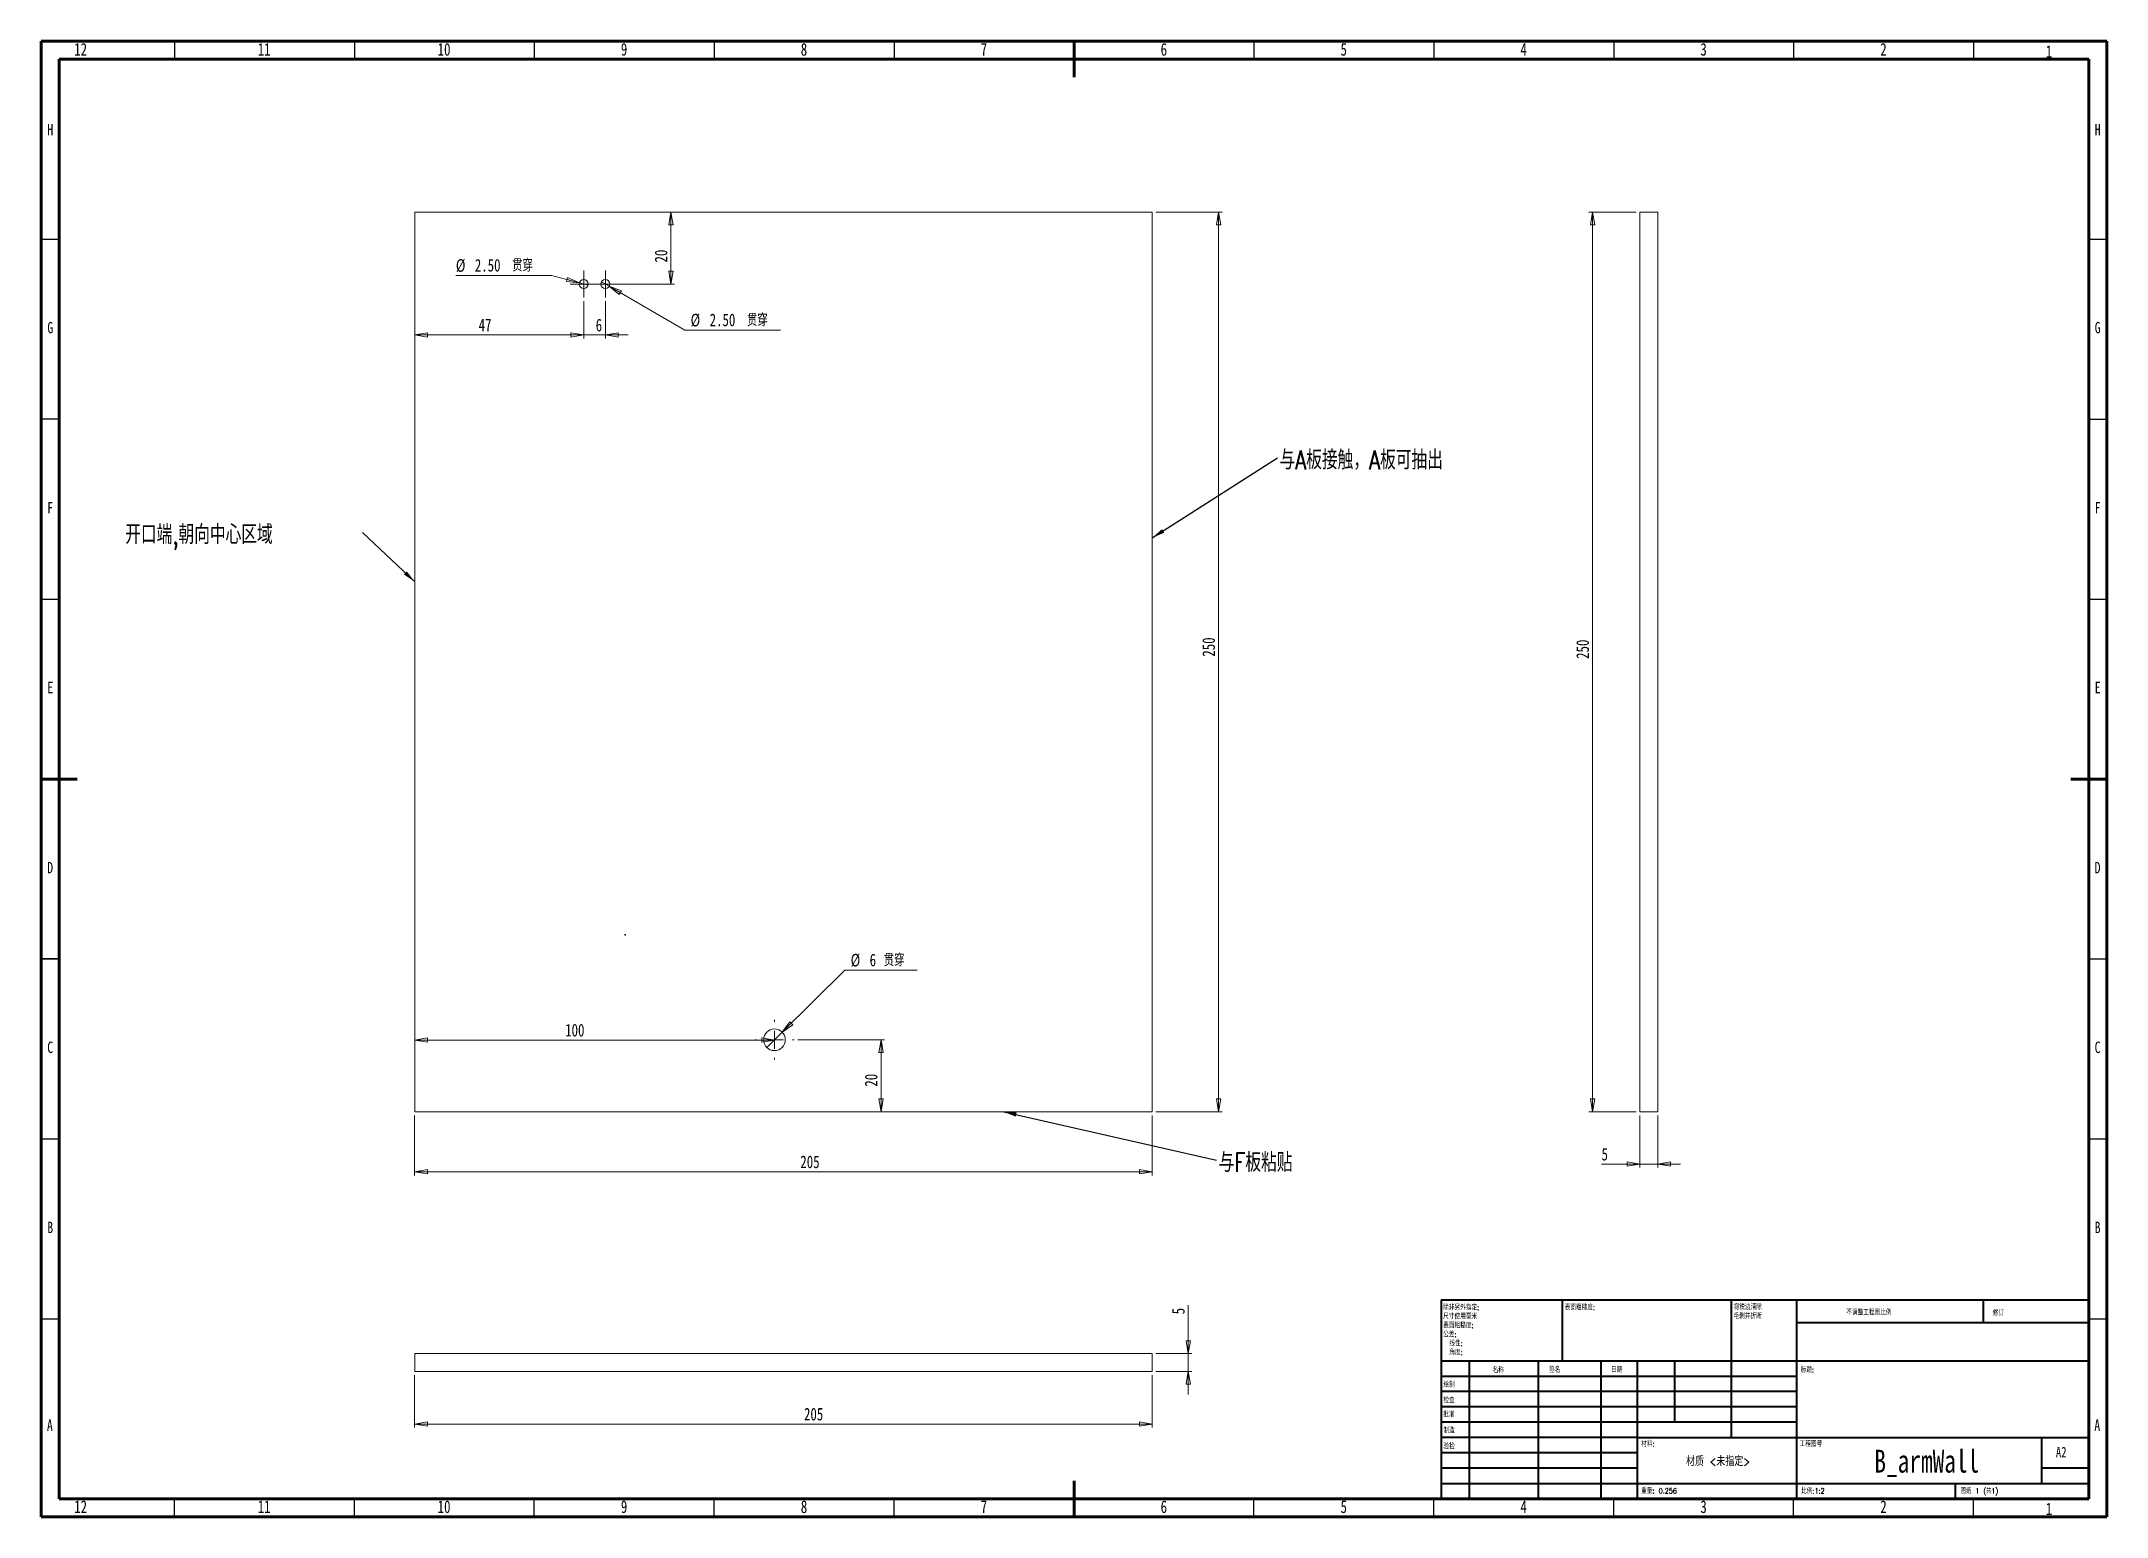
# Model space of a CAD drawing. Header units: millimetres. Extents: x 15 to 589, y 5 to 415.
import ezdxf

# ---------------------------------------------------------------- set-up
doc = ezdxf.new("R2010")
doc.units = ezdxf.units.MM
doc.header["$PDSIZE"] = -1
doc.styles.add('SLDTEXTSTYLE0', font='TXT', dxfattribs={"width": 0.75})
doc.styles.add('SLDTEXTSTYLE1', font='TXT', dxfattribs={"width": 0.75, "bigfont": 'bigfont'})
doc.styles.add('SLDTEXTSTYLE2', font='TXT', dxfattribs={"width": 0.694444, "bigfont": 'bigfont'})
doc.dimstyles.new('SLDDIMSTYLE0', dxfattribs={"dimtxt": 3.5, "dimasz": 3.556, "dimexe": 0, "dimexo": 0.0625, "dimgap": 0.875, "dimtad": 1, "dimrnd": 1e-09, "dimzin": 12, "dimdsep": 46, "dimtxsty": 'SLDTEXTSTYLE0', "dimblk1": 'CLOSED', "dimblk2": 'CLOSED', "dimsah": 1, "dimcen": 0.09, "dimadec": 0, "dimazin": 3, "dimtfac": 1, "dimtmove": 0, "dimatfit": 0, "dimldrblk": 'CLOSED', "dimfxl": 1, "dimfrac": 2, "dimtolj": 1, "dimtzin": 12, "dimarcsym": 0})
doc.dimstyles.new('SLDDIMSTYLE1', dxfattribs={"dimtxt": 3.5, "dimasz": 3.556, "dimexe": 0, "dimexo": 0.0625, "dimgap": 0.875, "dimtad": 1, "dimrnd": 1e-09, "dimzin": 12, "dimdsep": 46, "dimtxsty": 'SLDTEXTSTYLE0', "dimblk1": 'CLOSED', "dimblk2": 'CLOSED', "dimsah": 1, "dimcen": 0.09, "dimadec": 0, "dimazin": 3, "dimtfac": 1, "dimtofl": 0, "dimtmove": 0, "dimatfit": 3, "dimldrblk": 'CLOSED', "dimfxl": 1, "dimfrac": 2, "dimtolj": 1, "dimtzin": 12, "dimarcsym": 0})
doc.dimstyles.new('SLDDIMSTYLE2', dxfattribs={"dimtxt": 3.5, "dimasz": 3.556, "dimexe": 0, "dimexo": 0.0625, "dimgap": 0.875, "dimtad": 0, "dimtih": 1, "dimtoh": 1, "dimrnd": 1e-09, "dimzin": 4, "dimdsep": 46, "dimtxsty": 'SLDTEXTSTYLE0', "dimblk1": 'NONE', "dimblk2": 'CLOSED', "dimsah": 1, "dimcen": 0, "dimadec": 0, "dimazin": 1, "dimtfac": 1, "dimtmove": 0, "dimatfit": 3, "dimldrblk": 'NONE', "dimfxl": 1, "dimfrac": 2, "dimtolj": 1, "dimtzin": 12, "dimarcsym": 0})
doc.dimstyles.new('SLDDIMSTYLE3', dxfattribs={"dimtxt": 3.5, "dimasz": 3.556, "dimexe": 0, "dimexo": 0.0625, "dimgap": 0.875, "dimtad": 0, "dimtih": 1, "dimtoh": 1, "dimrnd": 1e-09, "dimzin": 12, "dimdsep": 46, "dimtxsty": 'SLDTEXTSTYLE0', "dimblk1": 'NONE', "dimblk2": 'CLOSED', "dimsah": 1, "dimcen": 0, "dimadec": 0, "dimazin": 3, "dimtfac": 1, "dimtmove": 0, "dimatfit": 3, "dimldrblk": 'NONE', "dimfxl": 1, "dimfrac": 2, "dimtolj": 1, "dimtzin": 12, "dimarcsym": 0})
doc.dimstyles.new('SLDDIMSTYLE4', dxfattribs={"dimtxt": 0.18, "dimasz": 3.556, "dimexe": 0, "dimexo": 0.0625, "dimgap": 0, "dimtad": 0, "dimtih": 1, "dimtoh": 1, "dimdec": 0, "dimrnd": 1e-09, "dimzin": 0, "dimdsep": 46, "dimtxsty": 'Standard', "dimsah": 1, "dimcen": 0.09, "dimadec": 0, "dimazin": 0, "dimtfac": 3.556, "dimtdec": 0, "dimtofl": 0, "dimtmove": 0, "dimatfit": 3, "dimfxl": 1, "dimfrac": 2, "dimtolj": 1, "dimtzin": 0, "dimarcsym": 0})

# ---------------------------------------------------------------- blocks, each defined once
blk = doc.blocks.new('SW_NOTE_0')
at = {"color": 0, "linetype": 'Continuous', "lineweight": 0, "char_height": 1.5, "attachment_point": 1, "style": 'SLDTEXTSTYLE1'}
for s, insert in [('\\M+18F9C\\M+194F1另\\M+18A4F\\M+18E77\\M+192E8:', (0, 1.93)), ('\\M+1955C\\M+196CA\\M+19165糙\\M+19378:', (0, -3.07)), ('\\M+18EDA\\M+190A1\\M+18E67\\M+19770\\M+19F7C\\M+195C4', (0, -0.57)), ('\\M+18CF6\\M+18DB7:', (0, -5.57)), ('\\M+18A70\\M+19378:', (1.69, -10.57)), ('线\\M+190AB:', (1.69, -8.07))]:
    blk.add_mtext(s, dxfattribs=dict(at, insert=insert))
blk = doc.blocks.new('SW_NOTE_1')
at = {"color": 0, "linetype": 'Continuous', "lineweight": 0, "char_height": 1.5, "attachment_point": 1, "style": 'SLDTEXTSTYLE1'}
for s, insert in [('\\M+18FAB锐边\\M+190B4\\M+18F9C', (0, 1.93)), ('\\M+196D1\\M+18E68\\M+19BF3\\M+190DC\\M+19266', (0, -0.57))]:
    blk.add_mtext(s, dxfattribs=dict(at, insert=insert))
blk = doc.blocks.new('_CLOSED')
at = {"color": 0, "linetype": 'ByBlock', "lineweight": -2}
for p, q in [((-1, 0.166667), (0, 0)), ((-1, 0.166667), (-1, -0.166667)), ((0, 0), (-1, -0.166667)), ((0, 0), (-1, 0))]:
    blk.add_line(p, q, dxfattribs=at)
blk = doc.blocks.new('_D')
at = {"color": 7, "linetype": 'Continuous', "lineweight": 0}
for p, q in [((189.98, 347.53), (189.98, 367.53)), ((170.51, 347.53), (190.98, 347.53))]:
    blk.add_line(p, q, dxfattribs=at)
at = {"color": 7, "linetype": 'Continuous', "lineweight": 0, "xscale": 3.556, "yscale": 3.556}
for p, rotation in [((189.98, 367.53, -2.5), 90), ((189.98, 347.53, -2.5), 270)]:
    blk.add_blockref('_CLOSED', p, dxfattribs=dict(at, rotation=rotation))
at = {"color": 7, "linetype": 'Continuous', "lineweight": 0, "insert": (185.47, 353.53), "char_height": 3.5, "attachment_point": 1, "rotation": 90, "style": 'SLDTEXTSTYLE0'}
blk.add_mtext('20', dxfattribs=at)
blk = doc.blocks.new('_D_1')
at = {"color": 7, "linetype": 'Continuous', "lineweight": 0}
for p, q in [((165.76, 342.78), (165.76, 332.39)), ((171.76, 342.78), (171.76, 332.39)), ((165.76, 333.39), (159.41, 333.39)), ((171.76, 333.39), (165.76, 333.39)), ((171.76, 333.39), (178.11, 333.39))]:
    blk.add_line(p, q, dxfattribs=at)
at = {"color": 7, "linetype": 'Continuous', "lineweight": 0, "xscale": 3.556, "yscale": 3.556}
blk.add_blockref('_CLOSED', (165.76, 333.39, -2.5), dxfattribs=at)
at = {"color": 7, "linetype": 'Continuous', "lineweight": 0, "xscale": 3.556, "yscale": 3.556, "rotation": 180}
blk.add_blockref('_CLOSED', (171.76, 333.39, -2.5), dxfattribs=at)
at = {"color": 7, "linetype": 'Continuous', "lineweight": 0, "insert": (169.08, 337.9), "char_height": 3.5, "attachment_point": 1, "style": 'SLDTEXTSTYLE0'}
blk.add_mtext('6', dxfattribs=at)
blk = doc.blocks.new('_D_2')
at = {"color": 7, "linetype": 'Continuous', "lineweight": 0}
for p, q in [((165.76, 342.78), (165.76, 332.39)), ((165.76, 333.39), (118.76, 333.39))]:
    blk.add_line(p, q, dxfattribs=at)
at = {"color": 7, "linetype": 'Continuous', "lineweight": 0, "xscale": 3.556, "yscale": 3.556, "rotation": 180}
blk.add_blockref('_CLOSED', (118.76, 333.39, -2.5), dxfattribs=at)
at = {"color": 7, "linetype": 'Continuous', "lineweight": 0, "xscale": 3.556, "yscale": 3.556}
blk.add_blockref('_CLOSED', (165.76, 333.39, -2.5), dxfattribs=at)
at = {"color": 7, "linetype": 'Continuous', "lineweight": 0, "insert": (136.54, 337.9), "char_height": 3.5, "attachment_point": 1, "style": 'SLDTEXTSTYLE0'}
blk.add_mtext('47', dxfattribs=at)
blk = doc.blocks.new('_D_3')
at = {"color": 7, "linetype": 'Continuous', "lineweight": 0}
for p, q in [((225.26, 137.53), (249.37, 137.53)), ((248.37, 137.53), (248.37, 117.53))]:
    blk.add_line(p, q, dxfattribs=at)
at = {"color": 7, "linetype": 'Continuous', "lineweight": 0, "xscale": 3.556, "yscale": 3.556}
for p, rotation in [((248.37, 137.53, -2.5), 90), ((248.37, 117.53, -2.5), 270)]:
    blk.add_blockref('_CLOSED', p, dxfattribs=dict(at, rotation=rotation))
at = {"color": 7, "linetype": 'Continuous', "lineweight": 0, "insert": (243.86, 124.5), "char_height": 3.5, "attachment_point": 1, "rotation": 90, "style": 'SLDTEXTSTYLE0'}
blk.add_mtext('20', dxfattribs=at)
blk = doc.blocks.new('_D_4')
at = {"color": 7, "linetype": 'Continuous', "lineweight": 0}
blk.add_line((218.76, 137.44), (118.76, 137.44), dxfattribs=at)
at = {"color": 7, "linetype": 'Continuous', "lineweight": 0, "xscale": 3.556, "yscale": 3.556, "rotation": 180}
blk.add_blockref('_CLOSED', (118.76, 137.44, -2.5), dxfattribs=at)
at = {"color": 7, "linetype": 'Continuous', "lineweight": 0, "xscale": 3.556, "yscale": 3.556}
blk.add_blockref('_CLOSED', (218.76, 137.44, -2.5), dxfattribs=at)
at = {"color": 7, "linetype": 'Continuous', "lineweight": 0, "insert": (160.59, 141.95), "char_height": 3.5, "attachment_point": 1, "style": 'SLDTEXTSTYLE0'}
blk.add_mtext('100', dxfattribs=at)
blk = doc.blocks.new('_D_5')
at = {"color": 7, "linetype": 'Continuous', "lineweight": 0}
for p, q in [((118.76, 116.53), (118.76, 99.85)), ((323.76, 116.53), (323.76, 99.85)), ((118.76, 100.85), (323.76, 100.85))]:
    blk.add_line(p, q, dxfattribs=at)
at = {"color": 7, "linetype": 'Continuous', "lineweight": 0, "xscale": 3.556, "yscale": 3.556, "rotation": 180}
blk.add_blockref('_CLOSED', (118.76, 100.85, -2.5), dxfattribs=at)
at = {"color": 7, "linetype": 'Continuous', "lineweight": 0, "xscale": 3.556, "yscale": 3.556}
blk.add_blockref('_CLOSED', (323.76, 100.85, -2.5), dxfattribs=at)
at = {"color": 7, "linetype": 'Continuous', "lineweight": 0, "insert": (225.94, 105.36), "char_height": 3.5, "attachment_point": 1, "style": 'SLDTEXTSTYLE0'}
blk.add_mtext('205', dxfattribs=at)
blk = doc.blocks.new('_D_6')
at = {"color": 7, "linetype": 'Continuous', "lineweight": 0}
for p, q in [((324.76, 367.53), (343.19, 367.53)), ((342.19, 117.53), (342.19, 367.53)), ((324.76, 117.53), (343.19, 117.53))]:
    blk.add_line(p, q, dxfattribs=at)
at = {"color": 7, "linetype": 'Continuous', "lineweight": 0, "xscale": 3.556, "yscale": 3.556}
for p, rotation in [((342.19, 367.53, -2.5), 90), ((342.19, 117.53, -2.5), 270)]:
    blk.add_blockref('_CLOSED', p, dxfattribs=dict(at, rotation=rotation))
at = {"color": 7, "linetype": 'Continuous', "lineweight": 0, "insert": (337.67, 243.99), "char_height": 3.5, "attachment_point": 1, "rotation": 90, "style": 'SLDTEXTSTYLE0'}
blk.add_mtext('250', dxfattribs=at)
blk = doc.blocks.new('_D_7')
at = {"color": 7, "linetype": 'Continuous', "lineweight": 0}
for p, q in [((156.75, 349.95), (130.21, 349.95)), ((164.55, 347.86), (156.75, 349.95)), ((166.97, 347.21), (164.55, 347.86))]:
    blk.add_line(p, q, dxfattribs=at)
at = {"color": 7, "linetype": 'Continuous', "lineweight": 0, "xscale": 3.556, "yscale": 3.556, "rotation": 345}
blk.add_blockref('_CLOSED', (164.55, 347.86, -2.5), dxfattribs=at)
at = {"color": 7, "linetype": 'Continuous', "lineweight": 0, "char_height": 3.5, "attachment_point": 1}
for s, insert, style in [('%%c', (130.21, 354.46), 'SLDTEXTSTYLE0'), ('2.50', (135.48, 354.51), 'SLDTEXTSTYLE0'), ('贯\\M+190FA', (145.85, 354.51), 'SLDTEXTSTYLE1')]:
    blk.add_mtext(s, dxfattribs=dict(at, insert=insert, style=style))
blk = doc.blocks.new('_NONE')
blk = doc.blocks.new('_D_8')
at = {"color": 7, "linetype": 'Continuous', "lineweight": 0}
for p, q in [((170.68, 348.16), (172.84, 346.91)), ((172.84, 346.91), (193.87, 334.77)), ((193.87, 334.77), (220.42, 334.77))]:
    blk.add_line(p, q, dxfattribs=at)
at = {"color": 7, "linetype": 'Continuous', "lineweight": 0, "xscale": 3.556, "yscale": 3.556, "rotation": 150}
blk.add_blockref('_CLOSED', (172.84, 346.91, -2.5), dxfattribs=at)
at = {"color": 7, "linetype": 'Continuous', "lineweight": 0, "char_height": 3.5, "attachment_point": 1}
for s, insert, style in [('%%c', (195.46, 339.28), 'SLDTEXTSTYLE0'), ('2.50', (200.74, 339.33), 'SLDTEXTSTYLE0'), ('贯\\M+190FA', (211.1, 339.33), 'SLDTEXTSTYLE1')]:
    blk.add_mtext(s, dxfattribs=dict(at, insert=insert, style=style))
blk = doc.blocks.new('_D_9')
at = {"color": 7, "linetype": 'Continuous', "lineweight": 0}
for p, q in [((220.9, 139.64), (238.35, 156.9)), ((238.35, 156.9), (258.42, 156.9)), ((216.63, 135.42), (220.9, 139.64))]:
    blk.add_line(p, q, dxfattribs=at)
at = {"color": 7, "linetype": 'Continuous', "lineweight": 0, "xscale": 3.556, "yscale": 3.556, "rotation": 224.6776629151}
blk.add_blockref('_CLOSED', (220.9, 139.64, -2.5), dxfattribs=at)
at = {"color": 7, "linetype": 'Continuous', "lineweight": 0, "char_height": 3.5, "attachment_point": 1}
for s, insert, style in [('%%c', (239.93, 161.41), 'SLDTEXTSTYLE0'), ('6', (245.21, 161.46), 'SLDTEXTSTYLE0'), ('贯\\M+190FA', (249.11, 161.46), 'SLDTEXTSTYLE1')]:
    blk.add_mtext(s, dxfattribs=dict(at, insert=insert, style=style))
blk = doc.blocks.new('SW_NOTE_2')
at = {"color": 0, "linetype": 'Continuous', "lineweight": 0, "insert": (-65.94, 2.08), "char_height": 5.2917, "attachment_point": 1, "style": 'SLDTEXTSTYLE1'}
blk.add_mtext('开\\M+18CFB\\M+1925B,\\M+192A9\\M+18CFC\\M+19286\\M+19053\\M+18BE6\\M+188E6', dxfattribs=at)
blk = doc.blocks.new('SW_NOTE_3')
at = {"color": 0, "linetype": 'Continuous', "lineweight": 0, "insert": (0.53, 2.07), "char_height": 5.2917, "attachment_point": 1, "style": 'SLDTEXTSTYLE1'}
blk.add_mtext('\\M+1975EA\\M+194C2\\M+190DA\\M+19047\\M+18143A\\M+194C2\\M+189C2\\M+1928A\\M+18F6F', dxfattribs=at)
blk = doc.blocks.new('SW_NOTE_4')
at = {"color": 0, "linetype": 'Continuous', "lineweight": 0, "insert": (0.61, 2.06), "char_height": 5.2917, "attachment_point": 1, "style": 'SLDTEXTSTYLE1'}
blk.add_mtext('\\M+1975EF\\M+194C2\\M+19453贴', dxfattribs=at)
blk = doc.blocks.new('SW_CENTERMARKSYMBOL_0')
at = {"color": 0, "linetype": 'Continuous', "lineweight": 0}
for p, q in [((-5, 0), (-5.5, 0)), ((0, 0), (-2.5, 0)), ((0, 5), (0, 5.5)), ((0, 0), (0, 2.5)), ((0, 0), (0, -2.5)), ((0, 0), (2.5, 0)), ((5, 0), (5.5, 0)), ((0, -5), (0, -5.5))]:
    blk.add_line(p, q, dxfattribs=at)
blk = doc.blocks.new('SW_CENTERMARKSYMBOL_1')
at = {"color": 0, "linetype": 'Continuous', "lineweight": 0}
for p, q in [((-2.5, 0), (-3.75, 0)), ((0, 0), (-2.5, 0)), ((0, 2.5), (0, 3.75)), ((0, 0), (0, 2.5)), ((0, 0), (0, -2.5)), ((0, 0), (2.5, 0)), ((2.5, 0), (3.75, 0)), ((0, -2.5), (0, -3.75))]:
    blk.add_line(p, q, dxfattribs=at)
blk = doc.blocks.new('SW_CENTERMARKSYMBOL_2')
at = {"color": 0, "linetype": 'Continuous', "lineweight": 0}
for p, q in [((-2.5, 0), (-3.75, 0)), ((0, 0), (-2.5, 0)), ((0, 2.5), (0, 3.75)), ((0, 0), (0, 2.5)), ((0, 0), (0, -2.5)), ((0, 0), (2.5, 0)), ((2.5, 0), (3.75, 0)), ((0, -2.5), (0, -3.75))]:
    blk.add_line(p, q, dxfattribs=at)
blk = doc.blocks.new('_D_10')
at = {"color": 7, "linetype": 'Continuous', "lineweight": 0}
for p, q in [((458.25, 367.53), (445.11, 367.53)), ((446.11, 117.53), (446.11, 367.53)), ((458.25, 117.53), (445.11, 117.53))]:
    blk.add_line(p, q, dxfattribs=at)
at = {"color": 7, "linetype": 'Continuous', "lineweight": 0, "xscale": 3.556, "yscale": 3.556}
for p, rotation in [((446.11, 367.53, -44.03), 90), ((446.11, 117.53, -44.03), 270)]:
    blk.add_blockref('_CLOSED', p, dxfattribs=dict(at, rotation=rotation))
at = {"color": 7, "linetype": 'Continuous', "lineweight": 0, "insert": (441.6, 243.38), "char_height": 3.5, "attachment_point": 1, "rotation": 90, "style": 'SLDTEXTSTYLE0'}
blk.add_mtext('250', dxfattribs=at)
blk = doc.blocks.new('_D_11')
at = {"color": 7, "linetype": 'Continuous', "lineweight": 0}
for p, q in [((459.25, 116.53), (459.25, 102)), ((464.25, 116.53), (464.25, 102)), ((459.25, 103), (448.61, 103)), ((459.25, 103), (464.25, 103)), ((464.25, 103), (470.6, 103))]:
    blk.add_line(p, q, dxfattribs=at)
at = {"color": 7, "linetype": 'Continuous', "lineweight": 0, "xscale": 3.556, "yscale": 3.556}
blk.add_blockref('_CLOSED', (459.25, 103, -44.03), dxfattribs=at)
at = {"color": 7, "linetype": 'Continuous', "lineweight": 0, "xscale": 3.556, "yscale": 3.556, "rotation": 180}
blk.add_blockref('_CLOSED', (464.25, 103, -44.03), dxfattribs=at)
at = {"color": 7, "linetype": 'Continuous', "lineweight": 0, "insert": (448.61, 107.51), "char_height": 3.5, "attachment_point": 1, "style": 'SLDTEXTSTYLE0'}
blk.add_mtext('5', dxfattribs=at)
blk = doc.blocks.new('_D_12')
at = {"color": 7, "linetype": 'Continuous', "lineweight": 0}
for p, q in [((118.76, 44.35), (118.76, 29.75)), ((323.76, 44.35), (323.76, 29.75)), ((118.76, 30.75), (323.76, 30.75))]:
    blk.add_line(p, q, dxfattribs=at)
at = {"color": 7, "linetype": 'Continuous', "lineweight": 0, "xscale": 3.556, "yscale": 3.556, "rotation": 180}
blk.add_blockref('_CLOSED', (118.76, 30.75, 75.87), dxfattribs=at)
at = {"color": 7, "linetype": 'Continuous', "lineweight": 0, "xscale": 3.556, "yscale": 3.556}
blk.add_blockref('_CLOSED', (323.76, 30.75, 75.87), dxfattribs=at)
at = {"color": 7, "linetype": 'Continuous', "lineweight": 0, "insert": (226.96, 35.26), "char_height": 3.5, "attachment_point": 1, "style": 'SLDTEXTSTYLE0'}
blk.add_mtext('205', dxfattribs=at)
blk = doc.blocks.new('_D_13')
at = {"color": 7, "linetype": 'Continuous', "lineweight": 0}
for p, q in [((333.76, 50.35), (333.76, 63.82)), ((324.76, 50.35), (334.76, 50.35)), ((333.76, 50.35), (333.76, 45.35)), ((324.76, 45.35), (334.76, 45.35)), ((333.76, 45.35), (333.76, 39))]:
    blk.add_line(p, q, dxfattribs=at)
at = {"color": 7, "linetype": 'Continuous', "lineweight": 0, "xscale": 3.556, "yscale": 3.556}
for p, rotation in [((333.76, 50.35, 75.87), 270), ((333.76, 45.35, 75.87), 90)]:
    blk.add_blockref('_CLOSED', p, dxfattribs=dict(at, rotation=rotation))
at = {"color": 7, "linetype": 'Continuous', "lineweight": 0, "insert": (329.25, 61.23), "char_height": 3.5, "attachment_point": 1, "rotation": 90, "style": 'SLDTEXTSTYLE0'}
blk.add_mtext('5', dxfattribs=at)

msp = doc.modelspace()

# ---------------------------------------------------------------- linework, layer by layer
at = {"color": 7, "linetype": 'Continuous', "lineweight": 60}
for p, q in [((15, 415), (589, 415)), ((15, 5), (15, 415)), ((302, 415), (302, 405)), ((589, 415), (589, 5)), ((20, 410), (584, 410)), ((20, 10), (20, 410)), ((584, 410), (584, 10)), ((15, 210), (25, 210)), ((589, 210), (579, 210)), ((584, 65.25), (584, 10)), ((302, 5), (302, 15)), ((584, 10), (20, 10)), ((396.8, 10), (584, 10)), ((589, 5), (15, 5))]:
    msp.add_line(p, q, dxfattribs=at)
at = {"color": 7, "linetype": 'Continuous', "lineweight": 30}
for p, q in [((52, 415), (52, 410)), ((102, 415), (102, 410)), ((152, 415), (152, 410)), ((202, 415), (202, 410)), ((252, 415), (252, 410)), ((352, 415), (352, 410)), ((402, 415), (402, 410)), ((452, 415), (452, 410)), ((502, 415), (502, 410)), ((552, 415), (552, 410)), ((15, 360), (20, 360)), ((584, 360), (589, 360)), ((20, 310), (15, 310)), ((584, 310), (589, 310)), ((584, 310), (589, 310)), ((15, 260), (20, 260)), ((584, 260), (589, 260)), ((15, 160), (20, 160)), ((20, 160), (15, 160)), ((584, 160), (589, 160)), ((584, 160), (589, 160)), ((15, 110), (20, 110)), ((584, 110), (589, 110)), ((15, 60), (20, 60)), ((584, 60), (589, 60)), ((52, 5), (52, 10)), ((102, 5), (102, 10)), ((152, 5), (152, 10)), ((202, 5), (202, 10)), ((252, 5), (252, 10)), ((352, 5), (352, 10)), ((402, 5), (402, 10)), ((452, 5), (452, 10)), ((502, 5), (502, 10)), ((552, 5), (552, 10))]:
    msp.add_line(p, q, dxfattribs=at)
at = {"color": 7, "linetype": 'Continuous', "lineweight": 15}
for p, q in [((118.762, 367.533), (118.762, 117.533)), ((323.762, 367.533), (118.762, 367.533)), ((323.762, 117.533), (323.762, 367.533)), ((459.249, 117.533), (459.249, 367.533)), ((459.249, 367.533), (464.249, 367.533)), ((464.249, 117.533), (464.249, 367.533)), ((118.762, 117.533), (323.762, 117.533)), ((459.249, 117.533), (464.249, 117.533)), ((118.762, 50.353), (323.762, 50.353)), ((118.762, 50.353), (118.762, 45.353)), ((323.762, 50.353), (323.762, 45.353)), ((118.762, 45.353), (323.762, 45.353))]:
    msp.add_line(p, q, dxfattribs=at)
at = {"color": 7, "linetype": 'Continuous'}
for q in [(177.231, 166.843), (177.321, 166.664)]:
    msp.add_line((177.231, 166.664), q, dxfattribs=at)
at = {"color": 7, "linetype": 'Continuous', "lineweight": 40}
for p, q in [((404, 65.25), (584, 65.25)), ((404, 65.25), (404, 10)), ((437.8, 48.25), (437.8, 65.25)), ((484.6, 65.25), (484.6, 27)), ((502.8, 65.25), (502.8, 10)), ((554.8, 58.875), (554.8, 65.25)), ((584, 58.875), (502.8, 58.875)), ((584, 48.25), (404, 48.25)), ((411.8, 48.25), (411.8, 10)), ((430.991, 48.25), (430.991, 10)), ((448.399, 48.25), (448.399, 10)), ((458.6, 10), (458.6, 48.25)), ((469, 31.25), (469, 48.25)), ((502.8, 44), (404, 44)), ((502.8, 39.75), (404, 39.75)), ((502.8, 35.5), (404, 35.5)), ((502.8, 31.25), (404, 31.25)), ((458.6, 27), (404, 27)), ((458.6, 27), (584, 27)), ((571, 14.25), (571, 27)), ((458.6, 22.75), (404, 22.75)), ((458.6, 18.5), (404, 18.5)), ((584, 18.5), (571, 18.5)), ((404, 14.25), (584, 14.25)), ((547, 10), (547, 14.25))]:
    msp.add_line(p, q, dxfattribs=at)
at = {"color": 7, "linetype": 'Continuous', "lineweight": 15}
for centre, radius in [((165.762, 347.533), 1.25), ((171.762, 347.533), 1.25), ((218.762, 137.533), 3)]:
    msp.add_circle(centre, radius, dxfattribs=at)
at = {"color": 7, "linetype": 'Continuous'}
msp.add_point((177.231, 166.664), dxfattribs=at)

# ---------------------------------------------------------------- block references
at = {"color": 7, "linetype": 'Continuous', "lineweight": 0}
for name, p in [('SW_CENTERMARKSYMBOL_1', (165.762, 347.533)), ('SW_CENTERMARKSYMBOL_2', (171.762, 347.533)), ('SW_NOTE_3', (358.565, 299.26)), ('SW_NOTE_2', (104.263, 278.507)), ('SW_CENTERMARKSYMBOL_0', (218.762, 137.533)), ('SW_NOTE_4', (341.575, 104.049)), ('SW_NOTE_0', (404.594, 61.987)), ('SW_NOTE_1', (485.309, 62.069))]:
    msp.add_blockref(name, p, dxfattribs=at)

# ---------------------------------------------------------------- texts
for s, insert, char_height, attachment_point, style in [('12', (25.93, 414.517), 3.5, 2, 'SLDTEXTSTYLE0'), ('11', (76.93, 414.517), 3.5, 2, 'SLDTEXTSTYLE0'), ('10', (126.93, 414.517), 3.5, 2, 'SLDTEXTSTYLE0'), ('9', (176.965, 414.517), 3.5, 2, 'SLDTEXTSTYLE0'), ('8', (226.965, 414.517), 3.5, 2, 'SLDTEXTSTYLE0'), ('7', (276.965, 414.517), 3.5, 2, 'SLDTEXTSTYLE0'), ('6', (326.965, 414.517), 3.5, 2, 'SLDTEXTSTYLE0'), ('5', (376.965, 414.517), 3.5, 2, 'SLDTEXTSTYLE0'), ('4', (426.965, 414.517), 3.5, 2, 'SLDTEXTSTYLE0'), ('3', (476.965, 414.517), 3.5, 2, 'SLDTEXTSTYLE0'), ('2', (526.965, 414.517), 3.5, 2, 'SLDTEXTSTYLE0'), ('1', (572.965, 413.891), 3.44, 2, 'SLDTEXTSTYLE0'), ('H', (17.492, 392.027), 3.175, 2, 'SLDTEXTSTYLE0'), ('H', (586.492, 392.027), 3.175, 2, 'SLDTEXTSTYLE0'), ('G', (17.49, 337.027), 3.175, 2, 'SLDTEXTSTYLE0'), ('G', (586.49, 337.027), 3.175, 2, 'SLDTEXTSTYLE0'), ('F', (17.467, 286.97), 3.175, 2, 'SLDTEXTSTYLE0'), ('F', (586.467, 286.97), 3.175, 2, 'SLDTEXTSTYLE0'), ('E', (17.506, 237.027), 3.175, 2, 'SLDTEXTSTYLE0'), ('E', (586.506, 237.027), 3.175, 2, 'SLDTEXTSTYLE0'), ('D', (17.464, 186.97), 3.175, 2, 'SLDTEXTSTYLE0'), ('D', (586.464, 186.97), 3.175, 2, 'SLDTEXTSTYLE0'), ('C', (17.467, 137.027), 3.175, 2, 'SLDTEXTSTYLE0'), ('C', (586.467, 137.027), 3.175, 2, 'SLDTEXTSTYLE0'), ('B', (17.476, 86.97), 3.175, 2, 'SLDTEXTSTYLE0'), ('B', (586.476, 86.97), 3.175, 2, 'SLDTEXTSTYLE0'), ('\\M+1955C\\M+196CA\\M+19165糙\\M+19378:', (438.371, 63.919), 1.5, 1, 'SLDTEXTSTYLE1'), ('\\M+19573调\\M+190AE\\M+18D48\\M+192F6图\\M+194E4\\M+197E1', (516.615, 62.533), 1.5, 1, 'SLDTEXTSTYLE1'), ('\\M+18F43订', (557.328, 62.335), 1.5, 1, 'SLDTEXTSTYLE1'), ('\\M+196BC\\M+18FCC', (418.322, 46.501), 1.5, 1, 'SLDTEXTSTYLE1'), ('签\\M+196BC', (434.034, 46.562), 1.5, 1, 'SLDTEXTSTYLE1'), ('\\M+193FA\\M+18AFA', (451.215, 46.576), 1.5, 1, 'SLDTEXTSTYLE1'), ('标题:', (503.956, 46.576), 1.5, 1, 'SLDTEXTSTYLE1'), ('绘\\M+190A7', (404.685, 42.43), 1.5, 1, 'SLDTEXTSTYLE1'), ('检查', (404.624, 38.154), 1.5, 1, 'SLDTEXTSTYLE1'), ('A', (17.373, 32.027), 3.175, 2, 'SLDTEXTSTYLE0'), ('\\M+194E1\\M+18F79', (404.622, 34.177), 1.5, 1, 'SLDTEXTSTYLE1'), ('\\M+190A7\\M+191A2', (404.682, 29.734), 1.5, 1, 'SLDTEXTSTYLE1'), ('A', (586.373, 32.027), 3.175, 2, 'SLDTEXTSTYLE0'), ('验检', (404.677, 25.35), 1.5, 1, 'SLDTEXTSTYLE1'), ('\\M+18DDE\\M+197BF:', (459.646, 25.986), 1.5, 1, 'SLDTEXTSTYLE1'), ('\\M+18D48\\M+192F6图\\M+18D86', (503.629, 25.986), 1.5, 1, 'SLDTEXTSTYLE1'), ('B_armWall', (539.009, 23.607), 6.35, 2, 'SLDTEXTSTYLE0'), ('A2', (574.871, 24.406), 2.9104, 1, 'SLDTEXTSTYLE0'), ('\\M+18DDE质 <\\M+196A2\\M+18E77\\M+192E8>', (480.966, 21.486), 2.38125, 2, 'SLDTEXTSTYLE1'), ('\\M+18F64\\M+197CA: 0.256', (459.618, 12.949), 1.4986, 1, 'SLDTEXTSTYLE1'), ('\\M+194E4\\M+197E1:1:2', (504.074, 12.9), 1.5, 1, 'SLDTEXTSTYLE1'), ('图纸 1 (\\M+18BA41)', (548.478, 12.9), 1.5, 1, 'SLDTEXTSTYLE2'), ('12', (25.93, 9.517), 3.5, 2, 'SLDTEXTSTYLE0'), ('11', (76.93, 9.517), 3.5, 2, 'SLDTEXTSTYLE0'), ('10', (126.93, 9.517), 3.5, 2, 'SLDTEXTSTYLE0'), ('9', (176.965, 9.517), 3.5, 2, 'SLDTEXTSTYLE0'), ('8', (226.965, 9.517), 3.5, 2, 'SLDTEXTSTYLE0'), ('7', (276.965, 9.517), 3.5, 2, 'SLDTEXTSTYLE0'), ('6', (326.965, 9.517), 3.5, 2, 'SLDTEXTSTYLE0'), ('5', (376.965, 9.517), 3.5, 2, 'SLDTEXTSTYLE0'), ('4', (426.965, 9.517), 3.5, 2, 'SLDTEXTSTYLE0'), ('3', (476.965, 9.517), 3.5, 2, 'SLDTEXTSTYLE0'), ('2', (526.965, 9.517), 3.5, 2, 'SLDTEXTSTYLE0'), ('1', (572.965, 8.891), 3.44, 2, 'SLDTEXTSTYLE0')]:
    msp.add_mtext(s, dxfattribs=dict(at, insert=insert, char_height=char_height, attachment_point=attachment_point, style=style))

# ---------------------------------------------------------------- dimensions: what is measured, and where the dimension line sits
for base, p1, p2, dimstyle, picture, middle in [((189.978, 367.533), (169.512, 347.533), (118.762, 367.533), 'SLDDIMSTYLE0', '_D', (189.978, 356.12)), ((342.186, 367.533), (323.762, 117.533), (323.762, 367.533), 'SLDDIMSTYLE1', '_D_6', (342.186, 247.873)), ((446.109, 367.533), (459.249, 117.533), (459.249, 367.533), 'SLDDIMSTYLE1', '_D_10', (446.109, 247.254)), ((248.371, 117.533), (224.262, 137.533), (323.762, 117.533), 'SLDDIMSTYLE0', '_D_3', (248.371, 127.082)), ((333.762, 45.353), (323.762, 50.353), (323.762, 45.353), 'SLDDIMSTYLE0', '_D_13', (333.762, 62.522))]:
    dim = msp.add_linear_dim(base=base, p1=p1, p2=p2, angle=90, dimstyle=dimstyle, dxfattribs=at)
    dim.commit()
    dim.dimension.update_dxf_attribs({"geometry": picture, "text_midpoint": middle, "dimtype": 160})
for base, p1, p2, dimstyle, picture, middle in [((118.762, 333.389), (165.762, 343.783), (118.762, 367.533), 'SLDDIMSTYLE1', '_D_2', (139.125, 333.389)), ((165.762, 333.389), (171.762, 343.783), (165.762, 343.783), 'SLDDIMSTYLE0', '_D_1', (170.371, 333.389)), ((118.762, 137.441), (218.762, 132.033), (118.762, 117.533), 'SLDDIMSTYLE1', '_D_4', (164.469, 137.441)), ((323.762, 100.846), (118.762, 117.533), (323.762, 117.533), 'SLDDIMSTYLE1', '_D_5', (229.818, 100.846)), ((464.249, 102.998), (459.249, 117.533), (464.249, 117.533), 'SLDDIMSTYLE0', '_D_11', (449.906, 102.998)), ((323.762, 30.748), (118.762, 45.353), (323.762, 45.353), 'SLDDIMSTYLE1', '_D_12', (230.84, 30.748))]:
    dim = msp.add_linear_dim(base=base, p1=p1, p2=p2, dimstyle=dimstyle, dxfattribs=at)
    dim.commit()
    dim.dimension.update_dxf_attribs({"geometry": picture, "text_midpoint": middle, "dimtype": 160})
for p1, p2, dimstyle, picture, middle in [((166.97, 347.21), (164.555, 347.857), 'SLDDIMSTYLE2', '_D_7', (142.683, 352.753)), ((170.68, 348.158), (172.845, 346.908), 'SLDDIMSTYLE2', '_D_8', (207.939, 337.573)), ((216.629, 135.424), (220.895, 139.643), 'SLDDIMSTYLE3', '_D_9', (249.179, 159.703))]:
    dim = msp.add_diameter_dim_2p(p1=p1, p2=p2, text='<> 贯穿', dimstyle=dimstyle, dxfattribs=at)
    dim.commit()
    dim.dimension.update_dxf_attribs({"geometry": picture, "text_midpoint": middle, "dimtype": 163})

# ---------------------------------------------------------------- leaders
for points in [[(323.762, 277.023), (358.565, 299.26)], [(118.762, 264.834), (104.263, 278.507)], [(282.471, 117.533), (341.575, 104.049)]]:
    msp.add_leader(points, dimstyle='SLDDIMSTYLE4', dxfattribs=at)

doc.saveas('drawing.dxf')
